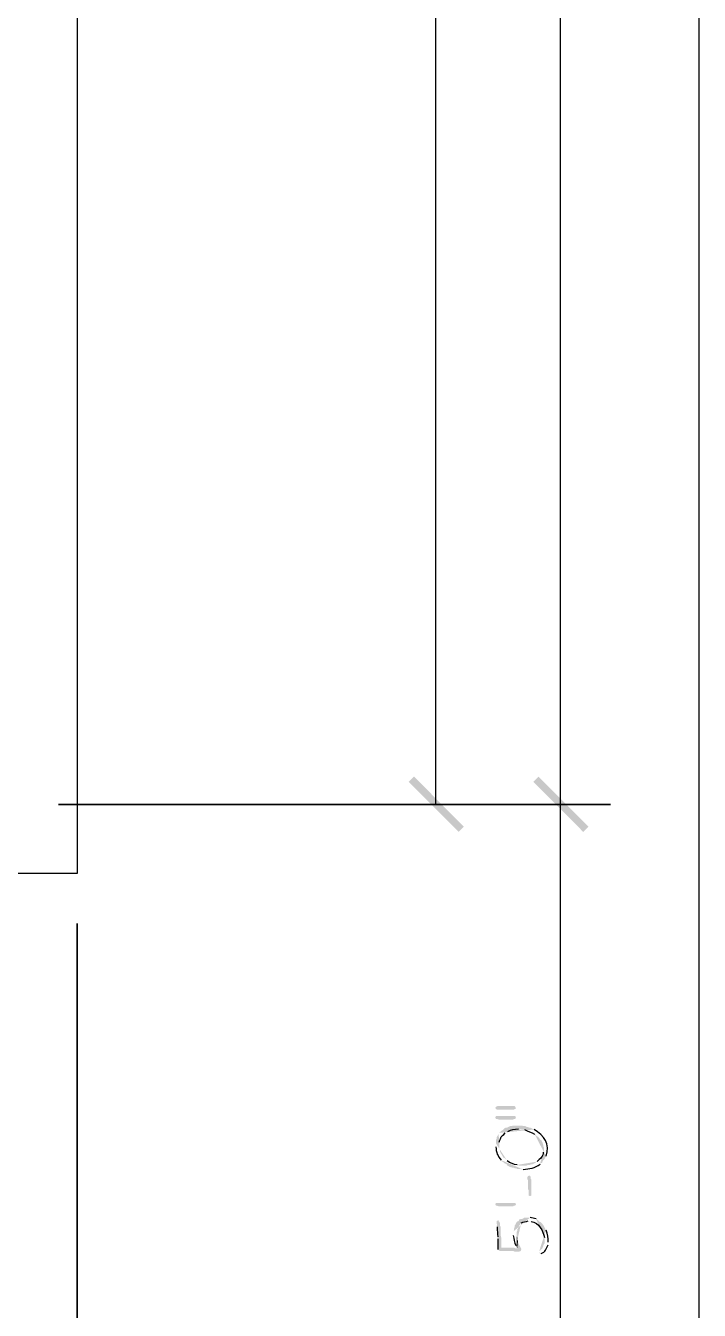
# Model space of a CAD drawing. Header units: inches. Extents: x -167 to 6071, y -6287 to -2731.
# Drawn here: x 1691.8 to 1745.7, y -6032.5 to -5929.8 of the extents above; entities that cross this region are included whole.
import ezdxf

# ---------------------------------------------------------------- set-up
doc = ezdxf.new("R2010")
doc.units = ezdxf.units.IN
doc.header["$LTSCALE"] = 96
doc.header["$MEASUREMENT"] = 0
doc.layers.add('PDF_Geometry', color=7, linetype='Continuous', true_color=0x4a4a4a)
doc.layers.add('PDF_Solid Fills', color=7, linetype='Continuous')

msp = doc.modelspace()

# ---------------------------------------------------------------- hatches: boundary and pattern name
at = {"layer": 'PDF_Solid Fills', "true_color": 0x4a4a4a, "transparency": 33554559}
for points in [[(1729.34, -6016.36), (1729.4, -6016.42), (1729.45, -6016.47), (1730.84, -6016.47), (1730.94, -6016.42), (1731, -6016.36), (1730.94, -6016.26), (1730.89, -6016.2), (1729.5, -6016.2), (1729.4, -6016.26)], [(1729.34, -6017.11), (1729.4, -6017.22), (1729.45, -6017.22), (1729.61, -6017.27), (1730.78, -6017.27), (1730.84, -6017.22), (1730.94, -6017.22), (1731, -6017.11), (1730.94, -6017), (1729.4, -6017)], [(1731.9, -6021.91), (1731.9, -6022.02), (1731.96, -6022.12), (1731.96, -6022.82), (1732.01, -6022.92), (1732.01, -6023.35), (1732.12, -6023.4), (1732.22, -6023.35), (1732.22, -6022.07), (1732.17, -6022.02), (1732.17, -6021.86), (1732.12, -6021.75), (1732.06, -6021.75), (1731.96, -6021.8)], [(1729.61, -6023.94), (1730.94, -6023.94), (1731, -6024.04), (1730.94, -6024.15), (1730.84, -6024.15), (1730.78, -6024.2), (1729.61, -6024.2), (1729.45, -6024.15), (1729.4, -6024.15), (1729.34, -6024.04), (1729.4, -6023.94)], [(1731.05, -6027.46), (1731.1, -6027.56), (1731.16, -6026.98), (1731.1, -6026.87), (1731.1, -6026.71), (1731.05, -6026.6), (1731.05, -6026.44)]]:
    msp.add_hatch(color=251, dxfattribs=at).paths.add_polyline_path(points)
h = msp.add_hatch(color=251, dxfattribs=at)
h.paths.add_polyline_path([(1729.61, -6018.44), (1729.66, -6019.35), (1729.66, -6019.08)], flags=0)
h.paths.add_polyline_path([(1730.14, -6018.34), (1730.36, -6018.23)], flags=0)
h.paths.add_polyline_path([(1731.21, -6018.02), (1731.32, -6018.07), (1731.69, -6018.07)], flags=0)
h.paths.add_polyline_path([(1732.49, -6018.44), (1732.6, -6018.5), (1732.65, -6018.6), (1732.76, -6018.66), (1732.86, -6018.76), (1732.92, -6018.87), (1733.02, -6018.92), (1733.08, -6019.03), (1733.13, -6019.14), (1733.18, -6019.3), (1733.18, -6019.4), (1733.24, -6019.51), (1733.24, -6019.62), (1733.29, -6020.42), (1733.34, -6020.31), (1733.4, -6020.2)], flags=0)
h.paths.add_polyline_path([(1732.44, -6018.07), (1732.12, -6017.91), (1732.01, -6017.91), (1731.96, -6017.86), (1731.85, -6017.86), (1731.74, -6017.8), (1731.58, -6017.8), (1731.48, -6017.75), (1730.78, -6017.75), (1730.62, -6017.8), (1730.52, -6017.8), (1730.41, -6017.86), (1730.3, -6017.91), (1730.2, -6017.91), (1730.09, -6017.96), (1729.93, -6018.12), (1729.82, -6018.18), (1729.77, -6018.23), (1729.66, -6018.34)], flags=0)
h = msp.add_hatch(color=251, dxfattribs=at)
h.paths.add_polyline_path([(1729.34, -6019.3), (1729.4, -6019.46)], flags=0)
h.paths.add_polyline_path([(1729.82, -6020.52), (1729.88, -6020.63), (1729.93, -6020.63), (1730.04, -6020.74), (1730.14, -6020.79), (1730.25, -6020.84), (1730.3, -6020.95), (1730.41, -6021), (1730.52, -6021.06), (1730.68, -6021.11), (1730.78, -6021.11), (1730.89, -6021.16), (1731, -6021.16), (1731.1, -6021.22), (1731.37, -6021.22), (1731.48, -6021.27), (1731.58, -6021.27)], flags=0)
h.paths.add_polyline_path([(1732.92, -6020.84), (1733.02, -6020.74), (1733.08, -6020.74), (1733.18, -6020.52), (1733.29, -6020.42), (1733.24, -6019.62), (1733.24, -6019.78), (1733.18, -6019.88)], flags=0)
h.paths.add_polyline_path([(1732.7, -6020.63), (1732.6, -6020.68), (1732.54, -6020.74), (1732.44, -6020.79), (1732.33, -6020.84), (1732.22, -6020.84), (1732.12, -6020.9), (1731.96, -6020.9), (1731.85, -6020.95), (1731.26, -6020.95), (1731.1, -6020.9)], flags=0)
h.paths.add_polyline_path([(1730.3, -6020.58), (1730.2, -6020.47), (1730.09, -6020.36), (1729.98, -6020.31), (1729.93, -6020.2), (1729.88, -6020.1), (1729.82, -6020.04), (1729.77, -6019.94), (1729.72, -6019.83), (1729.72, -6019.72), (1729.66, -6019.56), (1729.66, -6019.35), (1729.61, -6018.44), (1729.56, -6018.5), (1729.45, -6018.71), (1729.45, -6018.82), (1729.4, -6018.92), (1729.4, -6019.19)], flags=0)
h = msp.add_hatch(color=251, dxfattribs=at)
h.paths.add_polyline_path([(1729.45, -6025.48), (1729.45, -6025.64), (1729.5, -6025.86)], flags=0)
h.paths.add_polyline_path([(1729.56, -6026.66), (1729.56, -6026.82)], flags=0)
h.paths.add_polyline_path([(1729.56, -6027.67), (1729.61, -6027.72), (1729.72, -6027.78), (1730.78, -6027.78), (1730.89, -6027.83), (1731.26, -6027.83), (1731.37, -6027.78), (1731.42, -6027.67), (1731.42, -6027.62), (1731.26, -6027.3), (1731.21, -6027.19), (1731.16, -6027.08), (1731.16, -6026.98), (1731.1, -6027.56), (1730.94, -6027.56), (1730.84, -6027.51), (1729.82, -6027.51), (1729.82, -6026.71), (1729.77, -6026.5), (1729.77, -6025.86), (1729.72, -6025.75), (1729.72, -6025.54), (1729.66, -6025.48), (1729.66, -6025.43), (1729.61, -6025.38), (1729.61, -6025.32), (1729.56, -6025.32), (1729.5, -6025.38), (1729.45, -6025.38)], flags=0)
h = msp.add_hatch(color=251, dxfattribs=at)
h.paths.add_polyline_path([(1730.78, -6026.39), (1730.78, -6026.55)], flags=0)
h.paths.add_polyline_path([(1731, -6027.35), (1731.05, -6027.46), (1731.05, -6026.28), (1731.1, -6026.18), (1731.1, -6026.07), (1731.16, -6025.96), (1731.21, -6025.86), (1731.26, -6025.75), (1731.32, -6025.7), (1731.32, -6025.64), (1731.42, -6025.54)], flags=0)
h.paths.add_polyline_path([(1731.96, -6025.38), (1732.01, -6025.38), (1732.12, -6025.43), (1732.22, -6025.43)], flags=0)
h.paths.add_polyline_path([(1733.29, -6026.71), (1733.29, -6026.92), (1733.29, -6025.91), (1733.24, -6025.8), (1733.18, -6025.7), (1733.08, -6025.59), (1732.97, -6025.48), (1732.86, -6025.43), (1732.76, -6025.32), (1732.7, -6025.27), (1732.6, -6025.22)], flags=0)
h.paths.add_polyline_path([(1732.12, -6025.11), (1731.69, -6025.11), (1731.48, -6025.22), (1731.37, -6025.22), (1731.26, -6025.27), (1731.21, -6025.38), (1731.1, -6025.43), (1731.05, -6025.48), (1730.94, -6025.7), (1730.89, -6025.75), (1730.89, -6025.86), (1730.84, -6026.02), (1730.84, -6026.12), (1730.78, -6026.23)], flags=0)
h = msp.add_hatch(color=251, dxfattribs=at)
h.paths.add_polyline_path([(1732.86, -6027.88), (1732.86, -6027.94), (1732.97, -6027.99), (1733.02, -6027.99)], flags=0)
h.paths.add_polyline_path([(1733.56, -6027.3), (1733.56, -6027.08)], flags=0)
h.paths.add_polyline_path([(1733.4, -6026.12), (1733.34, -6026.02), (1733.29, -6025.91), (1733.29, -6027.14), (1733.18, -6027.35), (1733.18, -6027.4), (1733.08, -6027.62), (1732.97, -6027.67), (1732.97, -6027.72), (1732.86, -6027.78)], flags=0)

# ---------------------------------------------------------------- linework, layer by layer
at = {"layer": 'PDF_Geometry'}
for points in [[(1724.6, -5992.1), (1724.6, -5832.58), (1724.6, -5577.59)], [(1734.57, -6052.04), (1734.57, -5992.1), (1734.57, -5577.59)], [(1745.66, -6100.04), (1745.66, -6052.04), (1745.66, -5577.59)], [(1728.6, -5992.1), (1694.41, -5992.1), (1738.57, -5992.1), (1694.41, -5992.1)], [(1695.9, -6153.32), (1695.9, -6001.59), (1695.9, -6165.27)]]:
    msp.add_lwpolyline(points, dxfattribs=at)
at = {"layer": 'PDF_Geometry', "color": 7}
msp.add_lwpolyline([(1686.89, -5918.98), (1695.9, -5918.98), (1695.9, -5997.59), (1673.66, -5997.59), (1673.66, -5988.58)], dxfattribs=at)
at = {"layer": 'PDF_Geometry'}
for points in [[(1729.66, -6019.08), (1729.83, -6018.56), (1729.75, -6018.74), (1730.14, -6018.34)], [(1730.36, -6018.23), (1730.65, -6018.05), (1730.85, -6018.06), (1731.21, -6018.02)], [(1731.69, -6018.07), (1731.97, -6018.2), (1732.2, -6018.29), (1732.49, -6018.44)], [(1733.4, -6020.2), (1733.76, -6019.21), (1733.24, -6018.58), (1732.44, -6018.07)], [(1729.4, -6019.46), (1729.39, -6019.88), (1729.55, -6020.2), (1729.82, -6020.52)], [(1733.18, -6019.88), (1733.19, -6020.19), (1732.91, -6020.43), (1732.7, -6020.63)], [(1731.1, -6020.9), (1730.82, -6020.87), (1730.53, -6020.75), (1730.3, -6020.58)], [(1731.58, -6021.27), (1732.08, -6021.21), (1732.5, -6021.16), (1732.92, -6020.84)], [(1729.5, -6025.86), (1729.49, -6026.3), (1729.51, -6026.27), (1729.56, -6026.66)], [(1731.42, -6025.54), (1731.59, -6025.44), (1731.79, -6025.47), (1731.96, -6025.38)], [(1732.6, -6025.22), (1732.44, -6025.2), (1732.28, -6025.1), (1732.12, -6025.11)], [(1732.22, -6025.43), (1732.84, -6025.49), (1733.17, -6026.17), (1733.29, -6026.71)], [(1729.56, -6026.82), (1729.56, -6027.1), (1729.56, -6027.38), (1729.56, -6027.67)], [(1730.78, -6026.55), (1730.89, -6026.8), (1730.82, -6027.11), (1731, -6027.35)], [(1733.56, -6027.08), (1733.56, -6026.75), (1733.58, -6026.41), (1733.4, -6026.12)], [(1733.02, -6027.99), (1733.35, -6027.88), (1733.41, -6027.56), (1733.56, -6027.3)]]:
    msp.add_open_spline(points, degree=3, dxfattribs=at)
at = {"layer": 'PDF_Solid Fills', "color": 251, "true_color": 0x4a4a4a, "transparency": 33554559}
for points in [[(1722.84, -5989.86), (1722.41, -5990.28), (1726.84, -5993.86)], [(1736.81, -5993.86), (1732.38, -5990.28), (1732.81, -5989.86)], [(1732.81, -5989.86), (1732.38, -5990.28), (1736.81, -5993.86)], [(1722.41, -5990.28), (1726.84, -5993.86), (1726.41, -5994.28)], [(1736.38, -5994.28), (1736.81, -5993.86), (1732.38, -5990.28)], [(1732.38, -5990.28), (1736.81, -5993.86), (1736.38, -5994.28)]]:
    msp.add_solid(points, dxfattribs=at)

doc.saveas('drawing.dxf')
